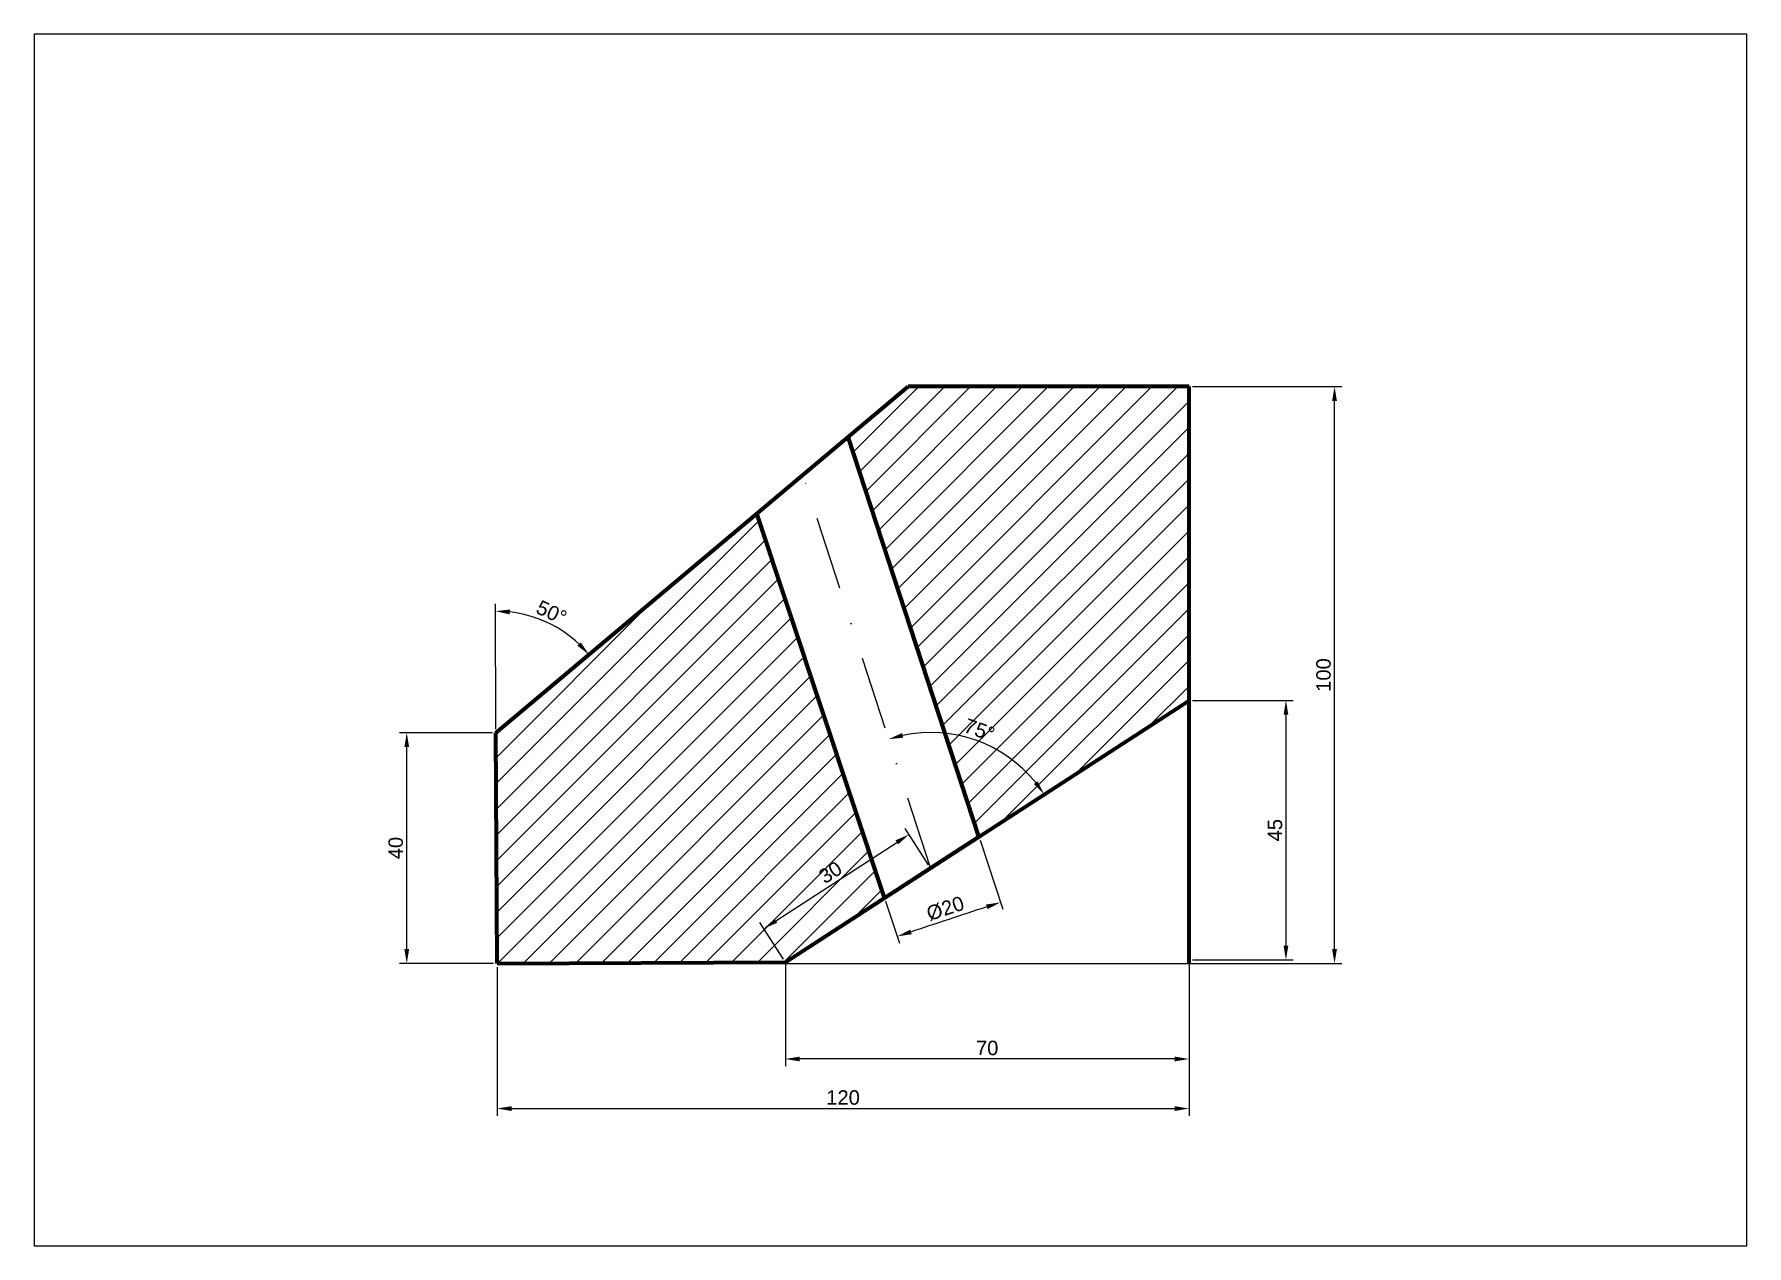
# Model space of a CAD drawing. Header units: millimetres. Extents: x 0 to 297, y 0 to 210.
import ezdxf

# ---------------------------------------------------------------- set-up
doc = ezdxf.new("R2010")
doc.units = ezdxf.units.MM
doc.linetypes.add('KRESKAKROPKA', pattern=[25.4, 12.7, -6.35, 0, -6.35])
doc.layers.add('kreskowanie', color=6, linetype='Continuous')
doc.layers.add('wymiary', color=1, linetype='Continuous')
doc.layers.add('linie grube', color=7, linetype='Continuous', lineweight=70)
doc.layers.add('osie', color=3, linetype='KRESKAKROPKA', lineweight=25)
doc.styles.get("Standard").update_dxf_attribs({"font": 'arial.ttf'})
doc.dimstyles.new('ISO-25', dxfattribs={"dimtxt": 2.5, "dimasz": 2.5, "dimexe": 1.25, "dimexo": 0.625, "dimtad": 1, "dimtxsty": 'Standard', "dimcen": 2.5, "dimadec": 0, "dimazin": 0, "dimtfac": 1, "dimtmove": 0, "dimatfit": 3, "dimfxl": 1, "dimarcsym": 0})

# ---------------------------------------------------------------- blocks, each defined once
blk = doc.blocks.new('*D1')
at = {"layer": 'Defpoints', "color": 0, "transparency": 16777216}
for p in [(64.6, 88.93), (80.08, 88.93), (80.27, 48.93)]:
    blk.add_point(p, dxfattribs=at)
at = {"layer": 'wymiary', "color": 0, "lineweight": -2, "transparency": 16777216}
for p, q in [((79.45, 88.93), (63.35, 88.93)), ((64.6, 51.43), (64.6, 86.43)), ((79.65, 48.93), (63.35, 48.93))]:
    blk.add_line(p, q, dxfattribs=at)
at = {"layer": 'wymiary', "color": 0, "transparency": 16777216}
for points in [[(64.19, 86.43), (65.02, 86.43), (64.6, 88.93)], [(64.19, 51.43), (65.02, 51.43), (64.6, 48.93)]]:
    blk.add_solid(points, dxfattribs=at)
at = {"layer": 'wymiary', "color": 0, "transparency": 16777216, "insert": (62.7, 68.93), "char_height": 2.5, "attachment_point": 5, "rotation": 90}
blk.add_mtext('40', dxfattribs=at)
blk = doc.blocks.new('*D2')
at = {"layer": 'Defpoints', "color": 0, "transparency": 16777216}
for p in [(130.27, 49.53), (200.27, 49.53), (130.27, 32.37)]:
    blk.add_point(p, dxfattribs=at)
at = {"layer": 'wymiary', "color": 0, "lineweight": -2, "transparency": 16777216}
for p, q in [((130.27, 48.9), (130.27, 31.12)), ((200.27, 48.9), (200.27, 31.12)), ((197.77, 32.37), (132.77, 32.37))]:
    blk.add_line(p, q, dxfattribs=at)
at = {"layer": 'wymiary', "color": 0, "transparency": 16777216}
for points in [[(132.77, 32.78), (132.77, 31.95), (130.27, 32.37)], [(197.77, 32.78), (197.77, 31.95), (200.27, 32.37)]]:
    blk.add_solid(points, dxfattribs=at)
at = {"layer": 'wymiary', "color": 0, "transparency": 16777216, "insert": (165.27, 34.27), "char_height": 2.5, "attachment_point": 5}
blk.add_mtext('70', dxfattribs=at)
blk = doc.blocks.new('*D3')
at = {"layer": 'Defpoints', "color": 0, "transparency": 16777216}
for p in [(200.27, 94.53), (200.27, 49.53), (217.08, 49.53)]:
    blk.add_point(p, dxfattribs=at)
at = {"layer": 'wymiary', "color": 0, "lineweight": -2, "transparency": 16777216}
for p, q in [((200.9, 94.53), (218.33, 94.53)), ((217.08, 92.03), (217.08, 52.03)), ((200.9, 49.53), (218.33, 49.53))]:
    blk.add_line(p, q, dxfattribs=at)
at = {"layer": 'wymiary', "color": 0, "transparency": 16777216}
for points in [[(216.67, 92.03), (217.5, 92.03), (217.08, 94.53)], [(216.67, 52.03), (217.5, 52.03), (217.08, 49.53)]]:
    blk.add_solid(points, dxfattribs=at)
at = {"layer": 'wymiary', "color": 0, "transparency": 16777216, "insert": (215.19, 72.03), "char_height": 2.5, "attachment_point": 5, "rotation": 90}
blk.add_mtext('45', dxfattribs=at)
blk = doc.blocks.new('*D4')
at = {"layer": 'Defpoints', "color": 0, "transparency": 16777216}
for p in [(151.58, 148.93), (91.63, 106.55), (80.08, 88.93), (80.08, 88.93), (80.27, 48.93)]:
    blk.add_point(p, dxfattribs=at)
at = {"layer": 'wymiary', "color": 0, "lineweight": -2, "transparency": 16777216}
blk.add_line((80.08, 89.56), (79.97, 111.25), dxfattribs=at)
blk.add_arc((80.08, 88.93), 21.07, 46.8039, 83.4751, dxfattribs=at)
at = {"layer": 'wymiary', "color": 0, "transparency": 16777216}
for points in [[(82.45, 109.44), (82.5, 110.28), (79.98, 110)], [(94.8, 104.57), (94.19, 104), (96.22, 102.47)]]:
    blk.add_solid(points, dxfattribs=at)
at = {"layer": 'wymiary', "color": 0, "transparency": 16777216, "insert": (89.73, 109.77), "char_height": 2.5, "attachment_point": 5, "rotation": 335.1395}
blk.add_mtext('50°', dxfattribs=at)
blk = doc.blocks.new('*D5')
at = {"layer": 'Defpoints', "color": 0, "transparency": 16777216}
for p in [(200.27, 94.53), (80.27, 48.93), (200.27, 23.78)]:
    blk.add_point(p, dxfattribs=at)
at = {"layer": 'wymiary', "color": 0, "lineweight": -2, "transparency": 16777216}
for p, q in [((200.27, 93.9), (200.27, 22.53)), ((80.27, 48.31), (80.27, 22.53)), ((82.77, 23.78), (197.77, 23.78))]:
    blk.add_line(p, q, dxfattribs=at)
at = {"layer": 'wymiary', "color": 0, "transparency": 16777216}
for points in [[(82.77, 24.19), (82.77, 23.36), (80.27, 23.78)], [(197.77, 24.19), (197.77, 23.36), (200.27, 23.78)]]:
    blk.add_solid(points, dxfattribs=at)
at = {"layer": 'wymiary', "color": 0, "transparency": 16777216, "insert": (140.27, 25.68), "char_height": 2.5, "attachment_point": 5}
blk.add_mtext('120', dxfattribs=at)
blk = doc.blocks.new('*D6')
at = {"layer": 'Defpoints', "color": 0, "transparency": 16777216}
for p in [(151.7, 71.28), (155.45, 65.49), (130.27, 49.18)]:
    blk.add_point(p, dxfattribs=at)
at = {"layer": 'wymiary', "color": 0, "lineweight": -2, "transparency": 16777216}
for p, q in [((155.11, 66.01), (151.02, 72.33)), ((128.62, 56.33), (149.6, 69.92)), ((129.93, 49.7), (125.84, 56.02))]:
    blk.add_line(p, q, dxfattribs=at)
at = {"layer": 'wymiary', "color": 0, "transparency": 16777216}
for points in [[(149.37, 70.27), (149.83, 69.57), (151.7, 71.28)], [(128.39, 56.68), (128.85, 55.98), (126.52, 54.97)]]:
    blk.add_solid(points, dxfattribs=at)
at = {"layer": 'wymiary', "color": 0, "transparency": 16777216, "insert": (138.08, 64.72), "char_height": 2.5, "attachment_point": 5, "rotation": 32.9398}
blk.add_mtext('30', dxfattribs=at)
blk = doc.blocks.new('*D7')
at = {"layer": 'Defpoints', "color": 0, "transparency": 16777216}
for p in [(121.46, 170.1), (200.27, 94.53), (167.91, 85.39), (155.45, 65.49), (130.27, 49.18)]:
    blk.add_point(p, dxfattribs=at)
at = {"layer": 'wymiary', "color": 0, "lineweight": -2, "transparency": 16777216}
blk.add_arc((155.45, 65.49), 23.48, 39.0429, 101.8969, dxfattribs=at)
at = {"layer": 'wymiary', "color": 0, "transparency": 16777216}
for points in [[(150.72, 88.06), (150.5, 88.87), (148.19, 87.82)], [(174.02, 80.52), (173.35, 80.03), (175.16, 78.26)]]:
    blk.add_solid(points, dxfattribs=at)
at = {"layer": 'wymiary', "color": 0, "transparency": 16777216, "insert": (163.93, 89.41), "char_height": 2.5, "attachment_point": 5, "rotation": 340.4699}
blk.add_mtext('75°', dxfattribs=at)
blk = doc.blocks.new('*D8')
at = {"layer": 'Defpoints', "color": 0, "transparency": 16777216}
for p in [(200.27, 148.93), (225.51, 148.93), (80.27, 48.93)]:
    blk.add_point(p, dxfattribs=at)
at = {"layer": 'wymiary', "color": 0, "lineweight": -2, "transparency": 16777216}
for p, q in [((200.9, 148.93), (226.76, 148.93)), ((225.51, 51.43), (225.51, 146.43)), ((80.9, 48.93), (226.76, 48.93))]:
    blk.add_line(p, q, dxfattribs=at)
at = {"layer": 'wymiary', "color": 0, "transparency": 16777216}
for points in [[(225.09, 146.43), (225.93, 146.43), (225.51, 148.93)], [(225.09, 51.43), (225.93, 51.43), (225.51, 48.93)]]:
    blk.add_solid(points, dxfattribs=at)
at = {"layer": 'wymiary', "color": 0, "transparency": 16777216, "insert": (223.61, 98.93), "char_height": 2.5, "attachment_point": 5, "rotation": 90}
blk.add_mtext('100', dxfattribs=at)
blk = doc.blocks.new('*D12')
at = {"layer": 'Defpoints', "color": 0, "transparency": 16777216}
for p in [(141.18, 140.2), (125.33, 126.9), (163.84, 70.93), (147.46, 60.31), (161.61, 57.56)]:
    blk.add_point(p, dxfattribs=at)
at = {"layer": 'wymiary', "color": 0, "lineweight": -2, "transparency": 16777216}
for p, q in [((164.04, 70.33), (167.96, 58.33)), ((147.66, 59.72), (150.08, 52.43))]:
    blk.add_line(p, q, dxfattribs=at)
blk.add_arc((1447.08, -3850.63), 4114.17, 108.15432, 108.347, dxfattribs=at)
at = {"layer": 'wymiary', "color": 0, "transparency": 16777216}
for points in [[(165.07, 59.14), (165.33, 58.34), (167.58, 59.52)], [(152.19, 54.01), (151.93, 54.8), (149.69, 53.62)]]:
    blk.add_solid(points, dxfattribs=at)
at = {"layer": 'wymiary', "color": 0, "transparency": 16777216, "insert": (158.01, 58.45), "char_height": 2.5, "attachment_point": 5, "rotation": 18.2507}
blk.add_mtext('%%c20', dxfattribs=at)

msp = doc.modelspace()

# ---------------------------------------------------------------- hatches: boundary and pattern name
at = {"layer": 'kreskowanie'}
h = msp.add_hatch(dxfattribs=at)
h.set_pattern_fill('ANSI31', color=256)
h.paths.add_polyline_path([(200.272, 148.932), (151.585, 148.932), (141.175, 140.197), (163.843, 70.925), (200.273, 94.529)])
h.paths.add_polyline_path([(160.02, 88.041), (166.176, 85.858), (167.898, 90.713), (161.743, 92.896)], flags=24)
h = msp.add_hatch(dxfattribs=at)
h.set_pattern_fill('ANSI31', color=256)
h.paths.add_polyline_path([(125.334, 126.905), (80.079, 88.931), (80.274, 48.932), (130.273, 49.175), (147.463, 60.313)])
h.paths.add_polyline_path([(137.342, 61.148), (141.651, 63.94), (138.85, 68.264), (134.54, 65.472)], flags=24)

# ---------------------------------------------------------------- linework, layer by layer
msp.add_lwpolyline([(0, 0), (297, 0), (297, 210), (0, 210)], close=True)
at = {"layer": 'linie grube'}
for p, q in [((80.079, 88.931), (151.585, 148.932)), ((200.272, 148.932), (151.585, 148.932)), ((200.274, 48.932), (200.272, 148.932)), ((163.843, 70.925), (141.175, 140.197)), ((147.463, 60.313), (125.334, 126.905)), ((130.273, 49.175), (200.272, 94.528)), ((80.274, 48.932), (80.079, 88.931)), ((155.45, 65.488), (163.843, 70.925)), ((155.45, 65.488), (163.843, 70.925)), ((130.273, 49.175), (155.45, 65.488)), ((130.273, 49.175), (155.45, 65.488)), ((155.45, 65.488), (155.45, 65.488)), ((80.274, 48.932), (130.273, 49.175))]:
    msp.add_line(p, q, dxfattribs=at)
at = {"layer": 'osie'}
msp.add_line((155.45, 65.488), (133.318, 133.604), dxfattribs=at)

# ---------------------------------------------------------------- dimensions: what is measured, and where the dimension line sits
at = {"layer": 'wymiary'}
for base, line1, line2, picture, middle in [((167.907, 85.392), ((130.273, 49.175), (200.272, 94.528)), ((155.45, 65.488), (121.458, 170.104)), '*D7', (163.934, 89.405)), ((91.626, 106.549), ((80.274, 48.932), (80.079, 88.931)), ((80.079, 88.931), (151.585, 148.932)), '*D4', (89.734, 109.769))]:
    dim = msp.add_angular_dim_2l(base=base, line1=line1, line2=line2, dimstyle='ISO-25', dxfattribs=at)
    dim.commit()
    dim.dimension.update_dxf_attribs({"geometry": picture, "text_midpoint": middle})
for base, p1, p2, picture, middle in [((225.51, 148.932), (80.274, 48.932), (200.272, 148.932), '*D8', (223.608, 98.932)), ((217.084, 49.528), (200.272, 94.528), (200.272, 49.528), '*D3', (215.187, 72.028)), ((64.604, 88.931), (80.274, 48.932), (80.079, 88.931), '*D1', (62.703, 68.931))]:
    dim = msp.add_linear_dim(base=base, p1=p1, p2=p2, angle=90, dimstyle='ISO-25', dxfattribs=at)
    dim.commit()
    dim.dimension.update_dxf_attribs({"geometry": picture, "text_midpoint": middle})
dim = msp.add_angular_dim_2l(base=(161.609, 57.562), line1=((163.843, 70.925), (141.175, 140.197)), line2=((147.463, 60.313), (125.334, 126.905)), text='%%c20', dimstyle='ISO-25', dxfattribs=at)
dim.commit()
dim.dimension.update_dxf_attribs({"geometry": '*D12', "text_midpoint": (158.01, 58.452)})
for base, p1, p2, picture, middle in [((200.272, 23.775), (80.274, 48.932), (200.272, 94.528), '*D5', (140.273, 25.677)), ((130.272, 32.366), (200.272, 49.528), (130.272, 49.528), '*D2', (165.272, 34.268))]:
    dim = msp.add_linear_dim(base=base, p1=p1, p2=p2, dimstyle='ISO-25', dxfattribs=at)
    dim.commit()
    dim.dimension.update_dxf_attribs({"geometry": picture, "text_midpoint": middle})
dim = msp.add_aligned_dim(p1=(130.273, 49.175), p2=(155.45, 65.488), distance=6.9, dimstyle='ISO-25', dxfattribs=at)
dim.commit()
dim.dimension.update_dxf_attribs({"geometry": '*D6', "text_midpoint": (138.075, 64.719)})

doc.saveas('drawing.dxf')
